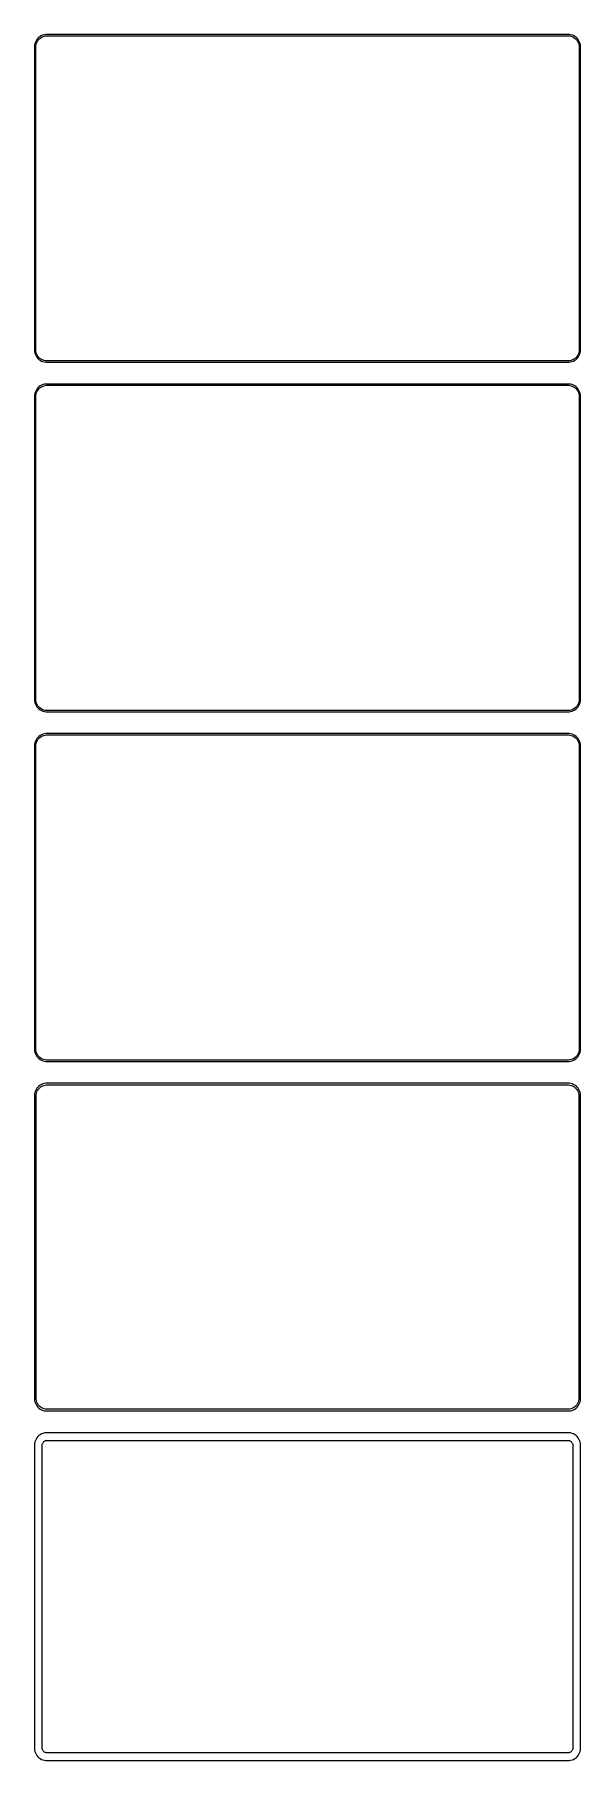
# Model space of a CAD drawing. Header units: metres. Extents: x -112 to 112, y 653 to 1363.
import ezdxf

# ---------------------------------------------------------------- set-up
doc = ezdxf.new("R2010")
doc.units = ezdxf.units.M

msp = doc.modelspace()

# ---------------------------------------------------------------- linework, layer by layer
for p, q in [((-112.461, 1359.13), (-112.5, 1358.5)), ((-112.5, 1358.5), (-112.5, 1233.5)), ((-112.343, 1359.74), (-112.461, 1359.13)), ((-112.149, 1360.34), (-112.343, 1359.74)), ((-111.882, 1360.91), (-112.149, 1360.34)), ((-112, 1358.25), (-111.963, 1358.85)), ((-112, 1233.75), (-112, 1358.25)), ((-111.963, 1358.85), (-111.851, 1359.43)), ((-111.545, 1361.44), (-111.882, 1360.91)), ((-111.851, 1359.43), (-111.666, 1360)), ((-111.666, 1360), (-111.412, 1360.54)), ((-111.145, 1361.92), (-111.545, 1361.44)), ((-111.412, 1360.54), (-111.093, 1361.04)), ((-110.687, 1362.35), (-111.145, 1361.92)), ((-111.093, 1361.04), (-110.713, 1361.5)), ((-110.713, 1361.5), (-110.278, 1361.91)), ((-110.179, 1362.72), (-110.687, 1362.35)), ((-110.278, 1361.91), (-109.795, 1362.26)), ((-109.629, 1363.02), (-110.179, 1362.72)), ((-109.795, 1362.26), (-109.272, 1362.55)), ((-109.045, 1363.26), (-109.629, 1363.02)), ((-109.272, 1362.55), (-108.718, 1362.77)), ((-108.437, 1363.41), (-109.045, 1363.26)), ((-108.718, 1362.77), (-108.14, 1362.92)), ((-107.814, 1363.49), (-108.437, 1363.41)), ((-108.14, 1362.92), (-107.548, 1362.99)), ((107.814, 1363.49), (-107.814, 1363.49)), ((-107.548, 1362.99), (107.548, 1362.99)), ((107.548, 1362.99), (108.14, 1362.92)), ((108.437, 1363.41), (107.814, 1363.49)), ((108.14, 1362.92), (108.718, 1362.77)), ((109.045, 1363.26), (108.437, 1363.41)), ((108.718, 1362.77), (109.272, 1362.55)), ((109.629, 1363.02), (109.045, 1363.26)), ((109.272, 1362.55), (109.795, 1362.26)), ((110.179, 1362.72), (109.629, 1363.02)), ((109.795, 1362.26), (110.278, 1361.91)), ((110.687, 1362.35), (110.179, 1362.72)), ((110.278, 1361.91), (110.713, 1361.5)), ((111.145, 1361.92), (110.687, 1362.35)), ((110.713, 1361.5), (111.093, 1361.04)), ((111.093, 1361.04), (111.412, 1360.54)), ((111.545, 1361.44), (111.145, 1361.92)), ((111.412, 1360.54), (111.666, 1360)), ((111.882, 1360.91), (111.545, 1361.44)), ((111.666, 1360), (111.851, 1359.43)), ((111.851, 1359.43), (111.963, 1358.85)), ((112.149, 1360.34), (111.882, 1360.91)), ((111.963, 1358.85), (112, 1358.25)), ((112, 1358.25), (112, 1233.75)), ((112.343, 1359.74), (112.149, 1360.34)), ((112.461, 1359.13), (112.343, 1359.74)), ((112.5, 1358.5), (112.461, 1359.13)), ((112.5, 1233.5), (112.5, 1358.5)), ((-112.5, 1233.5), (-112.461, 1232.87)), ((-112.461, 1232.87), (-112.343, 1232.26)), ((-112.343, 1232.26), (-112.149, 1231.66)), ((-112.149, 1231.66), (-111.882, 1231.09)), ((-111.963, 1233.15), (-112, 1233.75)), ((-111.851, 1232.57), (-111.963, 1233.15)), ((-111.882, 1231.09), (-111.545, 1230.56)), ((-111.666, 1232), (-111.851, 1232.57)), ((-111.412, 1231.46), (-111.666, 1232)), ((-111.545, 1230.56), (-111.145, 1230.08)), ((-111.093, 1230.96), (-111.412, 1231.46)), ((-111.145, 1230.08), (-110.687, 1229.65)), ((-110.713, 1230.5), (-111.093, 1230.96)), ((-110.278, 1230.09), (-110.713, 1230.5)), ((-109.795, 1229.74), (-110.278, 1230.09)), ((110.278, 1230.09), (109.795, 1229.74)), ((110.713, 1230.5), (110.278, 1230.09)), ((110.687, 1229.65), (111.145, 1230.08)), ((111.093, 1230.96), (110.713, 1230.5)), ((111.412, 1231.46), (111.093, 1230.96)), ((111.145, 1230.08), (111.545, 1230.56)), ((111.666, 1232), (111.412, 1231.46)), ((111.545, 1230.56), (111.882, 1231.09)), ((111.851, 1232.57), (111.666, 1232)), ((111.963, 1233.15), (111.851, 1232.57)), ((111.882, 1231.09), (112.149, 1231.66)), ((112, 1233.75), (111.963, 1233.15)), ((112.149, 1231.66), (112.343, 1232.26)), ((112.343, 1232.26), (112.461, 1232.87)), ((112.461, 1232.87), (112.5, 1233.5)), ((-110.687, 1229.65), (-110.179, 1229.28)), ((-110.179, 1229.28), (-109.629, 1228.98)), ((-109.272, 1229.45), (-109.795, 1229.74)), ((-109.629, 1228.98), (-109.045, 1228.74)), ((-108.718, 1229.23), (-109.272, 1229.45)), ((-109.045, 1228.74), (-108.437, 1228.59)), ((-108.14, 1229.08), (-108.718, 1229.23)), ((-108.437, 1228.59), (-107.814, 1228.51)), ((-107.548, 1229.01), (-108.14, 1229.08)), ((-107.814, 1228.51), (107.814, 1228.51)), ((107.548, 1229.01), (-107.548, 1229.01)), ((108.14, 1229.08), (107.548, 1229.01)), ((107.814, 1228.51), (108.437, 1228.59)), ((108.718, 1229.23), (108.14, 1229.08)), ((108.437, 1228.59), (109.045, 1228.74)), ((109.272, 1229.45), (108.718, 1229.23)), ((109.045, 1228.74), (109.629, 1228.98)), ((109.795, 1229.74), (109.272, 1229.45)), ((109.629, 1228.98), (110.179, 1229.28)), ((110.179, 1229.28), (110.687, 1229.65)), ((-112.149, 1216.34), (-112.343, 1215.74)), ((-111.882, 1216.91), (-112.149, 1216.34)), ((-111.545, 1217.44), (-111.882, 1216.91)), ((-111.851, 1215.43), (-111.666, 1216)), ((-111.666, 1216), (-111.412, 1216.54)), ((-111.145, 1217.92), (-111.545, 1217.44)), ((-111.412, 1216.54), (-111.093, 1217.04)), ((-110.687, 1218.35), (-111.145, 1217.92)), ((-111.093, 1217.04), (-110.713, 1217.5)), ((-110.713, 1217.5), (-110.278, 1217.91)), ((-110.179, 1218.72), (-110.687, 1218.35)), ((-110.278, 1217.91), (-109.795, 1218.26)), ((-109.629, 1219.02), (-110.179, 1218.72)), ((-109.795, 1218.26), (-109.272, 1218.55)), ((-109.045, 1219.26), (-109.629, 1219.02)), ((-109.272, 1218.55), (-108.718, 1218.77)), ((-108.437, 1219.41), (-109.045, 1219.26)), ((-108.718, 1218.77), (-108.14, 1218.92)), ((-107.814, 1219.49), (-108.437, 1219.41)), ((-108.14, 1218.92), (-107.548, 1218.99)), ((107.814, 1219.49), (-107.814, 1219.49)), ((-107.548, 1218.99), (107.548, 1218.99)), ((107.548, 1218.99), (108.14, 1218.92)), ((108.437, 1219.41), (107.814, 1219.49)), ((108.14, 1218.92), (108.718, 1218.77)), ((109.045, 1219.26), (108.437, 1219.41)), ((108.718, 1218.77), (109.272, 1218.55)), ((109.629, 1219.02), (109.045, 1219.26)), ((109.272, 1218.55), (109.795, 1218.26)), ((110.179, 1218.72), (109.629, 1219.02)), ((109.795, 1218.26), (110.278, 1217.91)), ((110.687, 1218.35), (110.179, 1218.72)), ((110.278, 1217.91), (110.713, 1217.5)), ((111.145, 1217.92), (110.687, 1218.35)), ((110.713, 1217.5), (111.093, 1217.04)), ((111.093, 1217.04), (111.412, 1216.54)), ((111.545, 1217.44), (111.145, 1217.92)), ((111.412, 1216.54), (111.666, 1216)), ((111.882, 1216.91), (111.545, 1217.44)), ((111.666, 1216), (111.851, 1215.43)), ((112.149, 1216.34), (111.882, 1216.91)), ((112.343, 1215.74), (112.149, 1216.34)), ((-112.461, 1215.13), (-112.5, 1214.5)), ((-112.5, 1214.5), (-112.5, 1089.5)), ((-112.343, 1215.74), (-112.461, 1215.13)), ((-112, 1214.25), (-111.963, 1214.85)), ((-112, 1089.75), (-112, 1214.25)), ((-111.963, 1214.85), (-111.851, 1215.43)), ((111.851, 1215.43), (111.963, 1214.85)), ((111.963, 1214.85), (112, 1214.25)), ((112, 1214.25), (112, 1089.75)), ((112.461, 1215.13), (112.343, 1215.74)), ((112.5, 1214.5), (112.461, 1215.13)), ((112.5, 1089.5), (112.5, 1214.5)), ((-112.5, 1089.5), (-112.461, 1088.87)), ((-112.461, 1088.87), (-112.343, 1088.26)), ((-112.343, 1088.26), (-112.149, 1087.66)), ((-111.963, 1089.15), (-112, 1089.75)), ((-111.851, 1088.57), (-111.963, 1089.15)), ((-111.666, 1088), (-111.851, 1088.57)), ((-111.412, 1087.46), (-111.666, 1088)), ((111.666, 1088), (111.412, 1087.46)), ((111.851, 1088.57), (111.666, 1088)), ((111.963, 1089.15), (111.851, 1088.57)), ((112, 1089.75), (111.963, 1089.15)), ((112.149, 1087.66), (112.343, 1088.26)), ((112.343, 1088.26), (112.461, 1088.87)), ((112.461, 1088.87), (112.5, 1089.5)), ((-112.149, 1087.66), (-111.882, 1087.09)), ((-111.882, 1087.09), (-111.545, 1086.56)), ((-111.545, 1086.56), (-111.145, 1086.08)), ((-111.093, 1086.96), (-111.412, 1087.46)), ((-111.145, 1086.08), (-110.687, 1085.65)), ((-110.713, 1086.5), (-111.093, 1086.96)), ((-110.278, 1086.09), (-110.713, 1086.5)), ((-110.687, 1085.65), (-110.179, 1085.28)), ((-109.795, 1085.74), (-110.278, 1086.09)), ((-110.179, 1085.28), (-109.629, 1084.98)), ((-109.272, 1085.45), (-109.795, 1085.74)), ((-109.629, 1084.98), (-109.045, 1084.74)), ((-108.718, 1085.23), (-109.272, 1085.45)), ((-109.045, 1084.74), (-108.437, 1084.59)), ((-108.14, 1085.08), (-108.718, 1085.23)), ((-108.437, 1084.59), (-107.814, 1084.51)), ((-107.548, 1085.01), (-108.14, 1085.08)), ((-107.814, 1084.51), (107.814, 1084.51)), ((107.548, 1085.01), (-107.548, 1085.01)), ((108.14, 1085.08), (107.548, 1085.01)), ((107.814, 1084.51), (108.437, 1084.59)), ((108.718, 1085.23), (108.14, 1085.08)), ((108.437, 1084.59), (109.045, 1084.74)), ((109.272, 1085.45), (108.718, 1085.23)), ((109.045, 1084.74), (109.629, 1084.98)), ((109.795, 1085.74), (109.272, 1085.45)), ((109.629, 1084.98), (110.179, 1085.28)), ((110.278, 1086.09), (109.795, 1085.74)), ((110.179, 1085.28), (110.687, 1085.65)), ((110.713, 1086.5), (110.278, 1086.09)), ((110.687, 1085.65), (111.145, 1086.08)), ((111.093, 1086.96), (110.713, 1086.5)), ((111.412, 1087.46), (111.093, 1086.96)), ((111.145, 1086.08), (111.545, 1086.56)), ((111.545, 1086.56), (111.882, 1087.09)), ((111.882, 1087.09), (112.149, 1087.66)), ((-111.145, 1073.92), (-111.545, 1073.44)), ((-110.687, 1074.35), (-111.145, 1073.92)), ((-110.713, 1073.5), (-110.278, 1073.91)), ((-110.179, 1074.72), (-110.687, 1074.35)), ((-110.278, 1073.91), (-109.795, 1074.26)), ((-109.629, 1075.02), (-110.179, 1074.72)), ((-109.795, 1074.26), (-109.272, 1074.55)), ((-109.045, 1075.26), (-109.629, 1075.02)), ((-109.272, 1074.55), (-108.718, 1074.77)), ((-108.437, 1075.41), (-109.045, 1075.26)), ((-108.718, 1074.77), (-108.14, 1074.92)), ((-107.814, 1075.49), (-108.437, 1075.41)), ((-108.14, 1074.92), (-107.548, 1074.99)), ((107.814, 1075.49), (-107.814, 1075.49)), ((-107.548, 1074.99), (107.548, 1074.99)), ((107.548, 1074.99), (108.14, 1074.92)), ((108.437, 1075.41), (107.814, 1075.49)), ((108.14, 1074.92), (108.718, 1074.77)), ((109.045, 1075.26), (108.437, 1075.41)), ((108.718, 1074.77), (109.272, 1074.55)), ((109.629, 1075.02), (109.045, 1075.26)), ((109.272, 1074.55), (109.795, 1074.26)), ((110.179, 1074.72), (109.629, 1075.02)), ((109.795, 1074.26), (110.278, 1073.91)), ((110.687, 1074.35), (110.179, 1074.72)), ((110.278, 1073.91), (110.713, 1073.5)), ((111.145, 1073.92), (110.687, 1074.35)), ((111.545, 1073.44), (111.145, 1073.92)), ((-112.461, 1071.13), (-112.5, 1070.5)), ((-112.5, 1070.5), (-112.5, 945.5)), ((-112.343, 1071.74), (-112.461, 1071.13)), ((-112.149, 1072.34), (-112.343, 1071.74)), ((-111.882, 1072.91), (-112.149, 1072.34)), ((-112, 1070.25), (-111.963, 1070.85)), ((-112, 945.75), (-112, 1070.25)), ((-111.963, 1070.85), (-111.851, 1071.43)), ((-111.545, 1073.44), (-111.882, 1072.91)), ((-111.851, 1071.43), (-111.666, 1072)), ((-111.666, 1072), (-111.412, 1072.54)), ((-111.412, 1072.54), (-111.093, 1073.04)), ((-111.093, 1073.04), (-110.713, 1073.5)), ((110.713, 1073.5), (111.093, 1073.04)), ((111.093, 1073.04), (111.412, 1072.54)), ((111.412, 1072.54), (111.666, 1072)), ((111.882, 1072.91), (111.545, 1073.44)), ((111.666, 1072), (111.851, 1071.43)), ((111.851, 1071.43), (111.963, 1070.85)), ((112.149, 1072.34), (111.882, 1072.91)), ((111.963, 1070.85), (112, 1070.25)), ((112, 1070.25), (112, 945.75)), ((112.343, 1071.74), (112.149, 1072.34)), ((112.461, 1071.13), (112.343, 1071.74)), ((112.5, 1070.5), (112.461, 1071.13)), ((112.5, 945.5), (112.5, 1070.5)), ((-111.963, 945.155), (-112, 945.75)), ((112, 945.75), (111.963, 945.155)), ((-112.5, 945.5), (-112.461, 944.873)), ((-112.461, 944.873), (-112.343, 944.257)), ((-112.343, 944.257), (-112.149, 943.659)), ((-112.149, 943.659), (-111.882, 943.091)), ((-111.851, 944.569), (-111.963, 945.155)), ((-111.882, 943.091), (-111.545, 942.561)), ((-111.666, 944.001), (-111.851, 944.569)), ((-111.412, 943.462), (-111.666, 944.001)), ((-111.545, 942.561), (-111.145, 942.077)), ((-111.093, 942.958), (-111.412, 943.462)), ((-111.145, 942.077), (-110.687, 941.647)), ((-110.713, 942.498), (-111.093, 942.958)), ((-110.278, 942.09), (-110.713, 942.498)), ((-110.687, 941.647), (-110.179, 941.278)), ((-109.795, 941.739), (-110.278, 942.09)), ((-110.179, 941.278), (-109.629, 940.976)), ((-109.272, 941.452), (-109.795, 941.739)), ((-109.629, 940.976), (-109.045, 940.745)), ((-108.718, 941.232), (-109.272, 941.452)), ((-109.045, 940.745), (-108.437, 940.589)), ((-108.14, 941.084), (-108.718, 941.232)), ((-108.437, 940.589), (-107.814, 940.51)), ((-107.548, 941.009), (-108.14, 941.084)), ((-107.814, 940.51), (107.814, 940.51)), ((107.548, 941.009), (-107.548, 941.009)), ((108.14, 941.084), (107.548, 941.009)), ((107.814, 940.51), (108.437, 940.589)), ((108.718, 941.232), (108.14, 941.084)), ((108.437, 940.589), (109.045, 940.745)), ((109.272, 941.452), (108.718, 941.232)), ((109.045, 940.745), (109.629, 940.976)), ((109.795, 941.739), (109.272, 941.452)), ((109.629, 940.976), (110.179, 941.278)), ((110.278, 942.09), (109.795, 941.739)), ((110.179, 941.278), (110.687, 941.647)), ((110.713, 942.498), (110.278, 942.09)), ((110.687, 941.647), (111.145, 942.077)), ((111.093, 942.958), (110.713, 942.498)), ((111.412, 943.462), (111.093, 942.958)), ((111.145, 942.077), (111.545, 942.561)), ((111.666, 944.001), (111.412, 943.462)), ((111.545, 942.561), (111.882, 943.091)), ((111.851, 944.569), (111.666, 944.001)), ((111.963, 945.155), (111.851, 944.569)), ((111.882, 943.091), (112.149, 943.659)), ((112.149, 943.659), (112.343, 944.257)), ((112.343, 944.257), (112.461, 944.873)), ((112.461, 944.873), (112.5, 945.5)), ((-108.437, 931.411), (-109.045, 931.255)), ((-107.814, 931.49), (-108.437, 931.411)), ((107.814, 931.49), (-107.814, 931.49)), ((108.437, 931.411), (107.814, 931.49)), ((109.045, 931.255), (108.437, 931.411)), ((-112.461, 927.127), (-112.5, 926.5)), ((-112.5, 926.5), (-112.5, 801.5)), ((-112.343, 927.743), (-112.461, 927.127)), ((-112.149, 928.341), (-112.343, 927.743)), ((-111.882, 928.909), (-112.149, 928.341)), ((-111.545, 929.439), (-111.882, 928.909)), ((-111.828, 926.25), (-111.792, 926.824)), ((-111.828, 801.75), (-111.828, 926.25)), ((-111.792, 926.824), (-111.685, 927.389)), ((-111.685, 927.389), (-111.507, 927.935)), ((-111.145, 929.923), (-111.545, 929.439)), ((-111.507, 927.935), (-111.262, 928.456)), ((-111.262, 928.456), (-110.954, 928.941)), ((-110.687, 930.353), (-111.145, 929.923)), ((-110.954, 928.941), (-110.588, 929.384)), ((-110.179, 930.722), (-110.687, 930.353)), ((-110.588, 929.384), (-110.168, 929.778)), ((-109.629, 931.024), (-110.179, 930.722)), ((-110.168, 929.778), (-109.703, 930.116)), ((-109.703, 930.116), (-109.199, 930.393)), ((-109.045, 931.255), (-109.629, 931.024)), ((-109.199, 930.393), (-108.665, 930.604)), ((-108.665, 930.604), (-108.108, 930.747)), ((-108.108, 930.747), (-107.537, 930.819)), ((-107.537, 930.819), (107.537, 930.819)), ((107.537, 930.819), (108.108, 930.747)), ((108.108, 930.747), (108.665, 930.604)), ((108.665, 930.604), (109.199, 930.393)), ((109.629, 931.024), (109.045, 931.255)), ((109.199, 930.393), (109.703, 930.116)), ((110.179, 930.722), (109.629, 931.024)), ((109.703, 930.116), (110.168, 929.778)), ((110.168, 929.778), (110.588, 929.384)), ((110.687, 930.353), (110.179, 930.722)), ((110.588, 929.384), (110.954, 928.941)), ((111.145, 929.923), (110.687, 930.353)), ((110.954, 928.941), (111.262, 928.456)), ((111.545, 929.439), (111.145, 929.923)), ((111.262, 928.456), (111.507, 927.935)), ((111.507, 927.935), (111.685, 927.389)), ((111.882, 928.909), (111.545, 929.439)), ((111.685, 927.389), (111.792, 926.824)), ((111.792, 926.824), (111.828, 926.25)), ((111.828, 926.25), (111.828, 801.75)), ((112.149, 928.341), (111.882, 928.909)), ((112.343, 927.743), (112.149, 928.341)), ((112.461, 927.127), (112.343, 927.743)), ((112.5, 926.5), (112.461, 927.127)), ((112.5, 801.5), (112.5, 926.5)), ((-112.5, 801.5), (-112.461, 800.873)), ((-112.461, 800.873), (-112.343, 800.257)), ((-112.343, 800.257), (-112.149, 799.659)), ((-112.149, 799.659), (-111.882, 799.091)), ((-111.882, 799.091), (-111.545, 798.561)), ((-111.792, 801.176), (-111.828, 801.75)), ((-111.685, 800.611), (-111.792, 801.176)), ((-111.507, 800.065), (-111.685, 800.611)), ((-111.545, 798.561), (-111.145, 798.077)), ((-111.262, 799.544), (-111.507, 800.065)), ((-110.954, 799.059), (-111.262, 799.544)), ((-111.145, 798.077), (-110.687, 797.647)), ((-110.588, 798.616), (-110.954, 799.059)), ((-110.687, 797.647), (-110.179, 797.278)), ((-110.168, 798.222), (-110.588, 798.616)), ((-110.179, 797.278), (-109.629, 796.976)), ((-109.703, 797.884), (-110.168, 798.222)), ((-109.199, 797.607), (-109.703, 797.884)), ((-109.629, 796.976), (-109.045, 796.745)), ((-108.665, 797.396), (-109.199, 797.607)), ((-109.045, 796.745), (-108.437, 796.589)), ((-108.108, 797.253), (-108.665, 797.396)), ((-108.437, 796.589), (-107.814, 796.51)), ((-107.537, 797.181), (-108.108, 797.253)), ((-107.814, 796.51), (107.814, 796.51)), ((107.537, 797.181), (-107.537, 797.181)), ((108.108, 797.253), (107.537, 797.181)), ((107.814, 796.51), (108.437, 796.589)), ((108.665, 797.396), (108.108, 797.253)), ((108.437, 796.589), (109.045, 796.745)), ((109.199, 797.607), (108.665, 797.396)), ((109.045, 796.745), (109.629, 796.976)), ((109.703, 797.884), (109.199, 797.607)), ((109.629, 796.976), (110.179, 797.278)), ((110.168, 798.222), (109.703, 797.884)), ((110.588, 798.616), (110.168, 798.222)), ((110.179, 797.278), (110.687, 797.647)), ((110.954, 799.059), (110.588, 798.616)), ((110.687, 797.647), (111.145, 798.077)), ((111.262, 799.544), (110.954, 799.059)), ((111.145, 798.077), (111.545, 798.561)), ((111.507, 800.065), (111.262, 799.544)), ((111.685, 800.611), (111.507, 800.065)), ((111.545, 798.561), (111.882, 799.091)), ((111.792, 801.176), (111.685, 800.611)), ((111.828, 801.75), (111.792, 801.176)), ((111.882, 799.091), (112.149, 799.659)), ((112.149, 799.659), (112.343, 800.257)), ((112.343, 800.257), (112.461, 800.873)), ((112.461, 800.873), (112.5, 801.5)), ((-112.461, 783.127), (-112.5, 782.5)), ((-112.5, 782.5), (-112.5, 657.5)), ((-112.343, 783.743), (-112.461, 783.127)), ((-112.149, 784.341), (-112.343, 783.743)), ((-111.882, 784.909), (-112.149, 784.341)), ((-111.545, 785.439), (-111.882, 784.909)), ((-111.145, 785.923), (-111.545, 785.439)), ((-110.687, 786.353), (-111.145, 785.923)), ((-110.179, 786.722), (-110.687, 786.353)), ((-109.629, 787.024), (-110.179, 786.722)), ((-109.045, 787.255), (-109.629, 787.024)), ((-109.36, 782.25), (-109.343, 782.514)), ((-109.36, 657.75), (-109.36, 782.25)), ((-109.343, 782.514), (-109.293, 782.775)), ((-109.293, 782.775), (-109.211, 783.027)), ((-109.211, 783.027), (-109.099, 783.266)), ((-109.099, 783.266), (-108.957, 783.49)), ((-108.437, 787.411), (-109.045, 787.255)), ((-108.957, 783.49), (-108.788, 783.694)), ((-108.788, 783.694), (-108.595, 783.875)), ((-108.595, 783.875), (-108.38, 784.031)), ((-107.814, 787.49), (-108.437, 787.411)), ((-108.38, 784.031), (-108.148, 784.159)), ((-108.148, 784.159), (-107.902, 784.256)), ((-107.902, 784.256), (-107.645, 784.322)), ((107.814, 787.49), (-107.814, 787.49)), ((-107.645, 784.322), (-107.382, 784.355)), ((-107.382, 784.355), (107.382, 784.355)), ((107.382, 784.355), (107.645, 784.322)), ((107.645, 784.322), (107.902, 784.256)), ((108.437, 787.411), (107.814, 787.49)), ((107.902, 784.256), (108.148, 784.159)), ((108.148, 784.159), (108.38, 784.031)), ((108.38, 784.031), (108.595, 783.875)), ((109.045, 787.255), (108.437, 787.411)), ((108.595, 783.875), (108.788, 783.694)), ((108.788, 783.694), (108.957, 783.49)), ((108.957, 783.49), (109.099, 783.266)), ((109.629, 787.024), (109.045, 787.255)), ((109.099, 783.266), (109.211, 783.027)), ((109.211, 783.027), (109.293, 782.775)), ((109.293, 782.775), (109.343, 782.514)), ((109.343, 782.514), (109.36, 782.25)), ((109.36, 782.25), (109.36, 657.75)), ((110.179, 786.722), (109.629, 787.024)), ((110.687, 786.353), (110.179, 786.722)), ((111.145, 785.923), (110.687, 786.353)), ((111.545, 785.439), (111.145, 785.923)), ((111.882, 784.909), (111.545, 785.439)), ((112.149, 784.341), (111.882, 784.909)), ((112.343, 783.743), (112.149, 784.341)), ((112.461, 783.127), (112.343, 783.743)), ((112.5, 782.5), (112.461, 783.127)), ((112.5, 657.5), (112.5, 782.5)), ((-112.5, 657.5), (-112.461, 656.873)), ((-112.461, 656.873), (-112.343, 656.257)), ((-112.343, 656.257), (-112.149, 655.659)), ((-112.149, 655.659), (-111.882, 655.091)), ((-111.882, 655.091), (-111.545, 654.561)), ((-111.545, 654.561), (-111.145, 654.077)), ((-109.343, 657.486), (-109.36, 657.75)), ((-109.293, 657.225), (-109.343, 657.486)), ((-109.211, 656.973), (-109.293, 657.225)), ((-109.099, 656.734), (-109.211, 656.973)), ((-108.957, 656.51), (-109.099, 656.734)), ((-108.788, 656.306), (-108.957, 656.51)), ((-108.595, 656.125), (-108.788, 656.306)), ((-108.38, 655.969), (-108.595, 656.125)), ((-108.148, 655.841), (-108.38, 655.969)), ((-107.902, 655.744), (-108.148, 655.841)), ((-107.645, 655.678), (-107.902, 655.744)), ((-107.382, 655.645), (-107.645, 655.678)), ((107.382, 655.645), (-107.382, 655.645)), ((107.645, 655.678), (107.382, 655.645)), ((107.902, 655.744), (107.645, 655.678)), ((108.148, 655.841), (107.902, 655.744)), ((108.38, 655.969), (108.148, 655.841)), ((108.595, 656.125), (108.38, 655.969)), ((108.788, 656.306), (108.595, 656.125)), ((108.957, 656.51), (108.788, 656.306)), ((109.099, 656.734), (108.957, 656.51)), ((109.211, 656.973), (109.099, 656.734)), ((109.293, 657.225), (109.211, 656.973)), ((109.343, 657.486), (109.293, 657.225)), ((109.36, 657.75), (109.343, 657.486)), ((111.145, 654.077), (111.545, 654.561)), ((111.545, 654.561), (111.882, 655.091)), ((111.882, 655.091), (112.149, 655.659)), ((112.149, 655.659), (112.343, 656.257)), ((112.343, 656.257), (112.461, 656.873)), ((112.461, 656.873), (112.5, 657.5)), ((-111.145, 654.077), (-110.687, 653.647)), ((-110.687, 653.647), (-110.179, 653.278)), ((-110.179, 653.278), (-109.629, 652.976)), ((-109.629, 652.976), (-109.045, 652.745)), ((-109.045, 652.745), (-108.437, 652.589)), ((-108.437, 652.589), (-107.814, 652.51)), ((-107.814, 652.51), (107.814, 652.51)), ((107.814, 652.51), (108.437, 652.589)), ((108.437, 652.589), (109.045, 652.745)), ((109.045, 652.745), (109.629, 652.976)), ((109.629, 652.976), (110.179, 653.278)), ((110.179, 653.278), (110.687, 653.647)), ((110.687, 653.647), (111.145, 654.077))]:
    msp.add_line(p, q)

doc.saveas('drawing.dxf')
